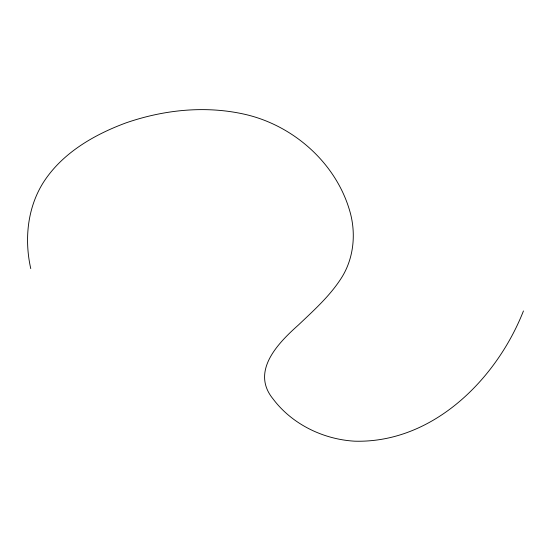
<?xml version="1.0" encoding="UTF-8"?>
<svg xmlns="http://www.w3.org/2000/svg" width="551" height="551" viewBox="0 0 551 551"><rect width="100%" height="100%" fill="white"/><g stroke="black" fill="none" stroke-linecap="round" stroke-linejoin="round"><path stroke-width="0.83" d="M523.45 310.943C496.485 379.508 432.638 443.376 354.651 441.186C323.299 439.354 292.113 424.304 273.096 398.979C250.436 371.408 277.952 343.19 298.422 325C313.719 310.461 329.698 296.183 341.2 278.303C353.253 259.576 356.008 235.986 350.732 214.553C337.777 164.04 293.346 124.533 242.784 113.864C203.939 105.516 163.137 109.986 125.821 122.942C93.994 134.74 62.497 152.909 43.653 182.009C27.357 207.486 24.203 239.506 30.76 268.613"/></g></svg>
